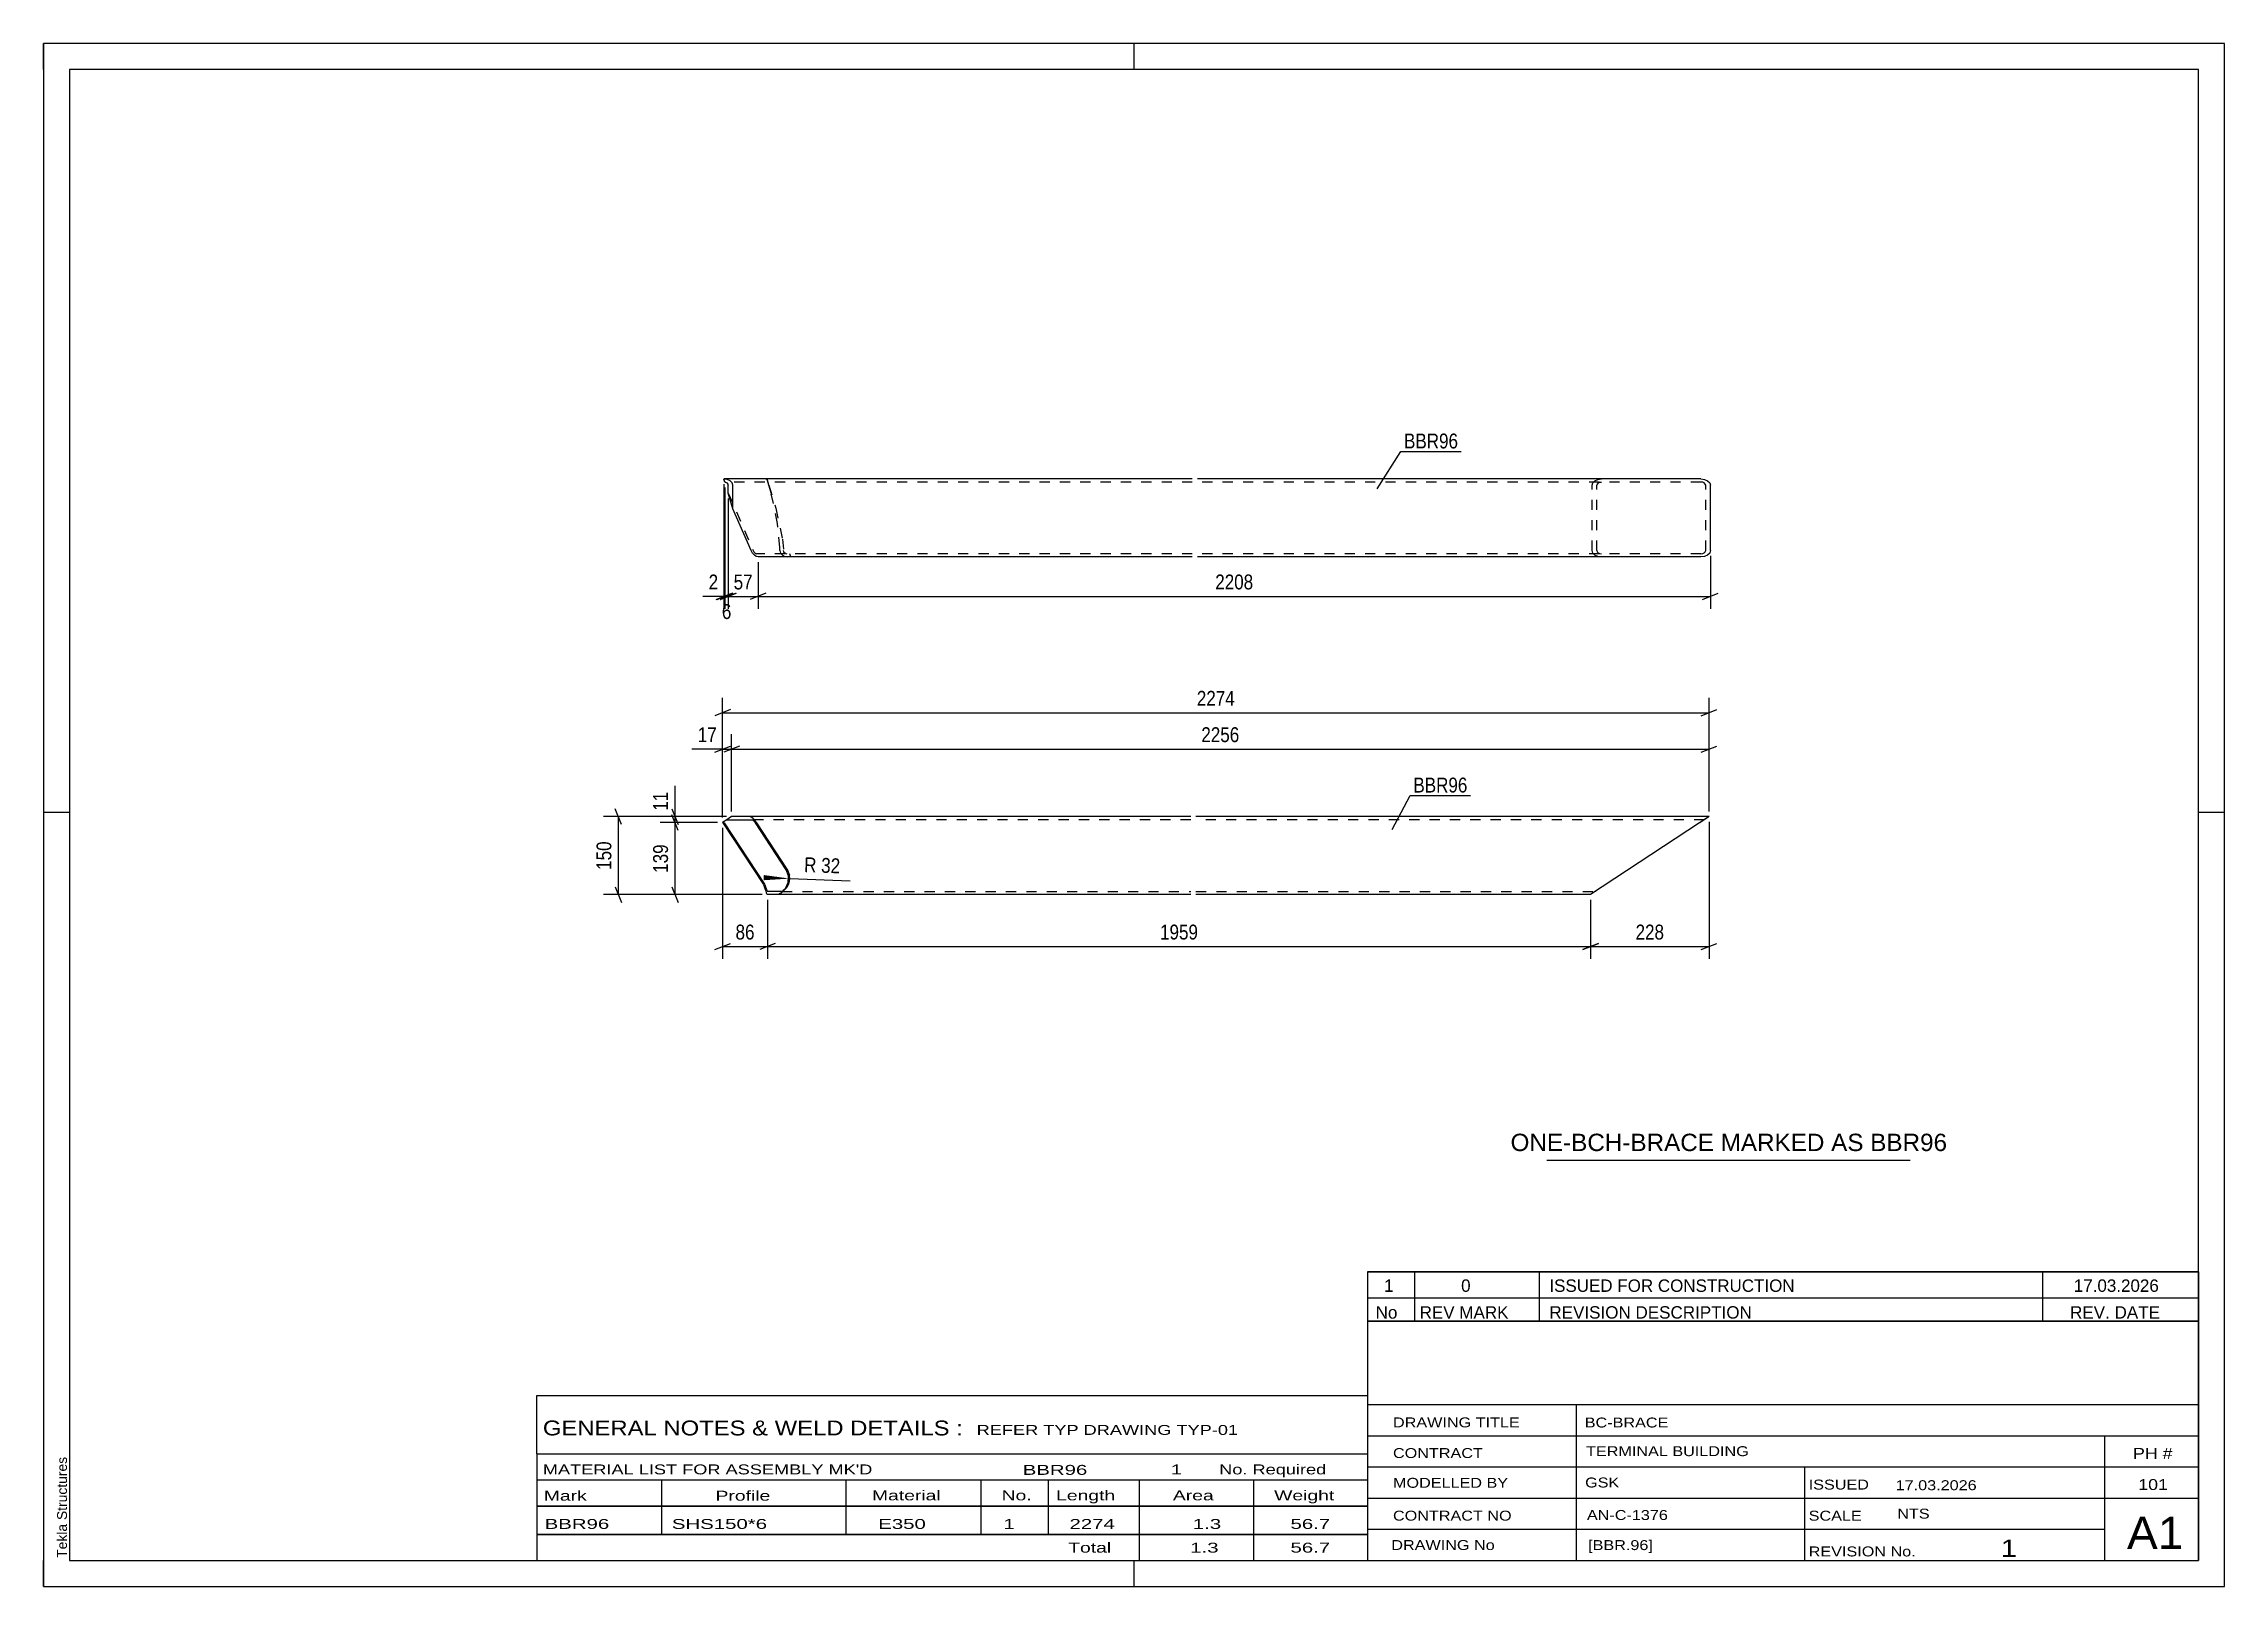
# Model space of a CAD drawing. Header units: millimetres. Extents: x 0 to 420, y 0 to 297.
import ezdxf

# ---------------------------------------------------------------- set-up
doc = ezdxf.new("R2010")
doc.units = ezdxf.units.MM
doc.linetypes.add('DXK_LINE_DOT2', pattern=[3.9198, 1.9599, -1.9599])
doc.styles.add('Arial', font='ARIAL.TTF', dxfattribs={"height": 0.2})
doc.styles.add('Arial Narrow', font='ARIALN.TTF', dxfattribs={"height": 0.2})

# ---------------------------------------------------------------- blocks, each defined once
blk = doc.blocks.new('Unknown-580639022-1162')
at = {"color": 5, "linetype": 'Continuous'}
for p, q in [((420, 297), (0, 297)), ((0, 297), (0, 0)), ((0, 292), (0, 297)), ((210, 292), (210, 297)), ((420, 0), (420, 297)), ((415, 292), (5, 292)), ((5, 292), (5, 5)), ((415, 5), (415, 292)), ((5, 149), (0, 149)), ((420, 149), (415, 149)), ((0, 0), (0, 5)), ((5, 5), (415, 5)), ((210, 0), (210, 5)), ((0, 0), (420, 0))]:
    blk.add_line(p, q, dxfattribs=at)
at = {"color": 174, "linetype": 'Continuous', "style": 'Arial'}
blk.add_text('Tekla Structures', height=1.9102, rotation=90, dxfattribs=at).set_placement((4.5, 5.5))
blk = doc.blocks.new('Part-580639022-1309 - 1303')
at = {"color": 2, "linetype": 'Continuous'}
for p, q in [((131.6, 147.58), (130.77, 147.04)), ((130.77, 147.04), (130.8, 146.98)), ((131.06, 146.98), (130.96, 147.16)), ((132.51, 148.18), (131.6, 147.58)), ((131.6, 147.58), (136.42, 147.58)), ((220.94, 148.18), (132.51, 148.18)), ((136.29, 148.09), (136.03, 148.18)), ((136.63, 147.83), (136.29, 148.09)), ((136.42, 147.58), (136.55, 147.54)), ((136.55, 147.54), (136.72, 147.41)), ((137, 147.44), (136.63, 147.83)), ((136.72, 147.41), (136.9, 147.21)), ((136.9, 147.21), (137.08, 146.98)), ((137.34, 146.98), (137, 147.44)), ((320.75, 148.18), (221.94, 148.18)), ((320.75, 148.18), (318.92, 146.98)), ((130.8, 146.98), (138.62, 135.09)), ((131.06, 146.98), (138.81, 135.21)), ((143, 137.97), (137.08, 146.98)), ((143.19, 138.09), (137.34, 146.98)), ((318.92, 146.98), (297.94, 133.18)), ((138.62, 135.09), (138.9, 134.38)), ((138.81, 135.21), (139.13, 134.38)), ((142.89, 134.38), (143.41, 135.53)), ((143.05, 134.47), (142.97, 134.38)), ((143.46, 136.81), (143, 137.97)), ((143.19, 138.09), (143.64, 136.93)), ((143.41, 135.53), (143.46, 136.81)), ((138.9, 134.38), (139.11, 133.92)), ((139.11, 133.92), (139.17, 133.53)), ((139.24, 134.15), (139.13, 134.38)), ((139.17, 133.53), (139.28, 133.27)), ((139.24, 134.15), (139.29, 134.07)), ((139.41, 133.18), (139.28, 133.27)), ((139.29, 134.07), (139.31, 133.96)), ((139.37, 133.83), (139.31, 133.96)), ((139.43, 133.78), (139.37, 133.83)), ((220.94, 133.18), (139.41, 133.18)), ((142.23, 133.78), (139.43, 133.78)), ((141.95, 133.45), (141.55, 133.18)), ((141.95, 133.45), (142.05, 133.53)), ((142.05, 133.53), (142.48, 133.92)), ((142.23, 133.78), (142.3, 133.83)), ((142.45, 133.96), (142.3, 133.83)), ((142.67, 134.15), (142.45, 133.96)), ((142.48, 133.92), (142.97, 134.38)), ((142.67, 134.15), (142.87, 134.35)), ((142.87, 134.35), (142.89, 134.38)), ((297.94, 133.18), (221.94, 133.18))]:
    blk.add_line(p, q, dxfattribs=at)
at = {"color": 7, "linetype": 'DXK_LINE_DOT2'}
for p, q in [((130.96, 147.16), (131.03, 147.21)), ((220.94, 147.58), (136.42, 147.58)), ((319.84, 147.58), (221.94, 147.58)), ((320.61, 148.09), (318.92, 146.98)), ((142.33, 133.78), (142.23, 133.78)), ((142.23, 133.78), (220.94, 133.78)), ((221.94, 133.78), (298.86, 133.78)), ((298.86, 133.78), (298.93, 133.83))]:
    blk.add_line(p, q, dxfattribs=at)
at = {"color": 2, "linetype": 'Continuous'}
blk.add_arc((140.37, 136.41), 3.31, 324.0946, 9.0164, dxfattribs=at)
blk = doc.blocks.new('Part-580639022-1271 - 1253')
at = {"color": 2, "linetype": 'Continuous'}
for p, q in [((131.07, 213.19), (131.03, 213.18)), ((131.22, 212.56), (131.03, 213.18)), ((131.65, 213.1), (131.03, 213.18)), ((221.21, 213.19), (131.07, 213.19)), ((131.22, 212.56), (131.3, 212.55)), ((131.3, 212.55), (131.59, 212.42)), ((131.59, 212.42), (131.79, 212.22)), ((132.24, 212.84), (131.65, 213.1)), ((131.79, 212.22), (131.86, 211.99)), ((131.86, 210.46), (131.86, 211.99)), ((132.77, 207.46), (131.86, 210.46)), ((132.63, 212.45), (132.24, 212.84)), ((132.77, 211.99), (132.63, 212.45)), ((132.77, 207.46), (132.77, 211.99)), ((319.19, 213.19), (222.21, 213.19)), ((319.19, 213.19), (319.88, 213.1)), ((319.88, 213.1), (320.48, 212.84)), ((320.48, 212.84), (320.87, 212.45)), ((320.87, 212.45), (321.01, 211.99)), ((321.01, 199.39), (321.01, 211.99)), ((136.29, 199.39), (132.77, 207.46)), ((136.55, 198.93), (136.29, 199.39)), ((136.89, 198.54), (136.55, 198.93)), ((137.26, 198.28), (136.89, 198.54)), ((137.6, 198.19), (137.26, 198.28)), ((221.21, 198.19), (137.6, 198.19)), ((319.19, 198.19), (222.21, 198.19)), ((319.88, 198.28), (319.19, 198.19)), ((320.48, 198.54), (319.88, 198.28)), ((320.87, 198.93), (320.48, 198.54)), ((321.01, 199.39), (320.87, 198.93))]:
    blk.add_line(p, q, dxfattribs=at)
at = {"color": 7, "linetype": 'DXK_LINE_DOT2'}
for p, q in [((131.33, 212.59), (131.22, 212.56)), ((221.21, 212.59), (131.33, 212.59)), ((131.86, 210.46), (136.68, 199.39)), ((139.17, 213.19), (139.37, 213.1)), ((139.56, 212.49), (139.37, 213.1)), ((139.37, 213.1), (139.43, 212.84)), ((139.39, 212.59), (139.5, 212.55)), ((139.51, 212.55), (139.43, 212.84)), ((139.56, 212.49), (139.5, 212.55)), ((139.54, 212.45), (139.51, 212.55)), ((139.67, 211.99), (139.54, 212.45)), ((139.57, 212.45), (139.56, 212.49)), ((139.58, 212.42), (139.57, 212.45)), ((139.63, 212.22), (139.58, 212.42)), ((139.69, 211.99), (139.63, 212.22)), ((140.1, 210.55), (139.67, 211.99)), ((139.69, 211.99), (141.02, 207.55)), ((141.37, 204.61), (140.1, 210.55)), ((319.19, 212.59), (222.21, 212.59)), ((298.21, 211.99), (298.35, 212.45)), ((298.21, 199.39), (298.21, 211.99)), ((298.35, 212.45), (298.74, 212.84)), ((298.74, 212.84), (299.33, 213.1)), ((299.19, 212.22), (299.12, 211.99)), ((299.12, 199.39), (299.12, 211.99)), ((299.39, 212.42), (299.19, 212.22)), ((299.33, 213.1), (300.03, 213.19)), ((299.39, 212.42), (299.47, 212.45)), ((299.47, 212.45), (299.68, 212.55)), ((299.68, 212.55), (300.03, 212.59)), ((319.54, 212.55), (319.19, 212.59)), ((319.83, 212.42), (319.54, 212.55)), ((320.03, 212.22), (319.83, 212.42)), ((320.1, 211.99), (320.03, 212.22)), ((320.1, 199.39), (320.1, 211.99)), ((141.02, 207.55), (142.28, 201.61)), ((141.81, 200.01), (141.37, 204.61)), ((142.28, 201.61), (142.49, 199.39)), ((136.68, 199.39), (136.81, 199.16)), ((136.81, 199.16), (136.98, 198.97)), ((136.98, 198.97), (137.17, 198.84)), ((137.17, 198.84), (137.34, 198.79)), ((221.21, 198.79), (137.34, 198.79)), ((141.81, 199.39), (141.81, 200.01)), ((141.81, 199.39), (141.95, 198.93)), ((141.95, 198.93), (142.22, 198.67)), ((142.22, 198.67), (142.32, 198.54)), ((142.32, 198.54), (142.74, 198.28)), ((142.56, 199.16), (142.49, 199.39)), ((142.71, 198.97), (142.56, 199.16)), ((142.93, 198.84), (142.71, 198.97)), ((142.74, 198.28), (143.23, 198.19)), ((142.93, 198.84), (143.13, 198.8)), ((143.13, 198.8), (143.15, 198.79)), ((143.91, 198.19), (143.72, 198.79)), ((319.19, 198.79), (222.21, 198.79)), ((298.35, 198.93), (298.21, 199.39)), ((298.74, 198.54), (298.35, 198.93)), ((299.33, 198.28), (298.74, 198.54)), ((299.12, 199.39), (299.19, 199.16)), ((299.19, 199.16), (299.39, 198.97)), ((300.03, 198.19), (299.33, 198.28)), ((299.39, 198.97), (299.68, 198.84)), ((299.68, 198.84), (300.03, 198.79)), ((319.19, 198.79), (319.54, 198.84)), ((319.54, 198.84), (319.83, 198.97)), ((319.83, 198.97), (320.03, 199.16)), ((320.03, 199.16), (320.1, 199.39))]:
    blk.add_line(p, q, dxfattribs=at)
blk = doc.blocks.new('StraightDimension-580639022-2942 - 1303')
at = {"color": 7, "linetype": 'Continuous'}
for p, q in [((320.75, 147.18), (320.75, 120.78)), ((297.94, 132.18), (297.94, 120.78)), ((299.44, 123.78), (296.44, 122.58)), ((297.94, 123.18), (320.75, 123.18)), ((319.25, 122.58), (322.25, 123.78))]:
    blk.add_line(p, q, dxfattribs=at)
at = {"color": 0}
blk.add_wipeout([(312.69, 123.93), (312.69, 128.13), (306, 128.13), (306, 123.93)], dxfattribs=at)
at = {"color": 3, "style": 'Arial Narrow'}
blk.add_text('228', height=2.863, dxfattribs=at).set_placement((306.6, 124.53))
blk = doc.blocks.new('StraightDimension-580639022-1740 - 1303')
at = {"color": 7, "linetype": 'Continuous'}
for p, q in [((132.51, 149.18), (132.51, 164.03)), ((320.75, 149.18), (320.75, 164.03)), ((134.01, 161.78), (131.01, 160.58)), ((132.51, 161.18), (320.75, 161.18)), ((319.25, 160.58), (322.25, 161.78))]:
    blk.add_line(p, q, dxfattribs=at)
at = {"color": 0}
blk.add_wipeout([(230.88, 161.93), (230.88, 166.13), (222.37, 166.13), (222.37, 161.93)], dxfattribs=at)
at = {"color": 3, "style": 'Arial Narrow'}
blk.add_text('2256', height=2.863, dxfattribs=at).set_placement((222.97, 162.53))
blk = doc.blocks.new('StraightDimension-580639022-1722 - 1303')
at = {"color": 7, "linetype": 'Continuous'}
for p, q in [((131.51, 148.18), (118.75, 148.18)), ((129.77, 147.04), (118.75, 147.04)), ((121, 149.68), (122.2, 146.68)), ((122.2, 145.54), (121, 148.54)), ((121.6, 147.04), (121.6, 148.18))]:
    blk.add_line(p, q, dxfattribs=at)
at = {"color": 0}
blk.add_wipeout([(120.85, 153.56), (116.65, 153.56), (116.65, 148.71), (120.85, 148.71)], dxfattribs=at)
at = {"color": 7, "linetype": 'Continuous'}
blk.add_line((121.6, 148.18), (121.6, 154.09), dxfattribs=at)
blk.add_line((121.6, 148.18), (121.6, 154.09), dxfattribs=at)
at = {"color": 3, "style": 'Arial Narrow'}
blk.add_text('11', height=2.863, rotation=90.0002, dxfattribs=at).set_placement((120.25, 149.31))
blk = doc.blocks.new('StraightDimension-580639022-1723 - 1303')
at = {"color": 7, "linetype": 'Continuous'}
for p, q in [((129.77, 147.04), (118.75, 147.04)), ((122.2, 145.54), (121, 148.54)), ((121.6, 133.18), (121.6, 147.04)), ((121, 134.68), (122.2, 131.68)), ((138.41, 133.18), (118.75, 133.18))]:
    blk.add_line(p, q, dxfattribs=at)
at = {"color": 0}
blk.add_wipeout([(120.85, 143.45), (116.65, 143.45), (116.65, 136.77), (120.85, 136.77)], dxfattribs=at)
at = {"color": 3, "style": 'Arial Narrow'}
blk.add_text('139', height=2.863, rotation=90.0002, dxfattribs=at).set_placement((120.25, 137.37))
blk = doc.blocks.new('StraightDimension-580639022-1741 - 1303')
at = {"color": 7, "linetype": 'Continuous'}
for p, q in [((130.77, 148.04), (130.77, 164.03)), ((132.51, 149.18), (132.51, 164.03)), ((129.27, 160.58), (132.27, 161.78)), ((130.77, 161.18), (132.51, 161.18)), ((134.01, 161.78), (131.01, 160.58))]:
    blk.add_line(p, q, dxfattribs=at)
at = {"color": 0}
blk.add_wipeout([(130.24, 161.93), (130.24, 166.13), (125.39, 166.13), (125.39, 161.93)], dxfattribs=at)
at = {"color": 7, "linetype": 'Continuous'}
blk.add_line((130.77, 161.18), (124.86, 161.18), dxfattribs=at)
blk.add_line((130.77, 161.18), (124.86, 161.18), dxfattribs=at)
at = {"color": 3, "style": 'Arial Narrow'}
blk.add_text('17', height=2.863, dxfattribs=at).set_placement((125.99, 162.53))
blk = doc.blocks.new('StraightDimension-580639022-1766 - 1303')
at = {"color": 7, "linetype": 'Continuous'}
for p, q in [((132.27, 168.78), (129.27, 167.58)), ((130.77, 148.04), (130.77, 171.03)), ((130.77, 168.18), (320.75, 168.18)), ((319.25, 167.58), (322.25, 168.78)), ((320.75, 149.18), (320.75, 171.03))]:
    blk.add_line(p, q, dxfattribs=at)
at = {"color": 0}
blk.add_wipeout([(230.01, 168.93), (230.01, 173.13), (221.5, 173.13), (221.5, 168.93)], dxfattribs=at)
at = {"color": 3, "style": 'Arial Narrow'}
blk.add_text('2274', height=2.863, dxfattribs=at).set_placement((222.1, 169.53))
blk = doc.blocks.new('StraightDimension-580639022-2224 - 1303')
at = {"color": 7, "linetype": 'Continuous'}
for p, q in [((131.51, 148.18), (107.84, 148.18)), ((111.29, 146.68), (110.09, 149.68)), ((110.69, 133.18), (110.69, 148.18)), ((110.09, 134.68), (111.29, 131.68)), ((138.41, 133.18), (107.84, 133.18))]:
    blk.add_line(p, q, dxfattribs=at)
at = {"color": 0}
blk.add_wipeout([(109.94, 144.02), (105.74, 144.02), (105.74, 137.34), (109.94, 137.34)], dxfattribs=at)
at = {"color": 3, "style": 'Arial Narrow'}
blk.add_text('150', height=2.863, rotation=90.0002, dxfattribs=at).set_placement((109.34, 137.94))
blk = doc.blocks.new('StraightDimension-580639022-2943 - 1303')
at = {"color": 7, "linetype": 'Continuous'}
for p, q in [((139.41, 132.18), (139.41, 120.78)), ((297.94, 132.18), (297.94, 120.78)), ((140.91, 123.78), (137.91, 122.58)), ((139.41, 123.18), (297.94, 123.18)), ((296.44, 122.58), (299.44, 123.78))]:
    blk.add_line(p, q, dxfattribs=at)
at = {"color": 0}
blk.add_wipeout([(222.93, 123.93), (222.93, 128.13), (214.42, 128.13), (214.42, 123.93)], dxfattribs=at)
at = {"color": 3, "style": 'Arial Narrow'}
blk.add_text('1959', height=2.863, dxfattribs=at).set_placement((215.02, 124.53))
blk = doc.blocks.new('StraightDimension-580639022-2944 - 1303')
at = {"color": 7, "linetype": 'Continuous'}
for p, q in [((130.77, 146.04), (130.77, 120.78)), ((139.41, 132.18), (139.41, 120.78)), ((129.27, 122.58), (132.27, 123.78)), ((130.77, 123.18), (139.41, 123.18)), ((140.91, 123.78), (137.91, 122.58))]:
    blk.add_line(p, q, dxfattribs=at)
at = {"color": 0}
blk.add_wipeout([(137.52, 123.93), (137.52, 128.13), (132.66, 128.13), (132.66, 123.93)], dxfattribs=at)
at = {"color": 3, "style": 'Arial Narrow'}
blk.add_text('86', height=2.863, dxfattribs=at).set_placement((133.26, 124.53))
blk = doc.blocks.new('RadiusDimension-580639022-3126 - 1303')
at = {"linetype": 'Continuous'}
blk.add_hatch(color=7, dxfattribs=at).paths.add_polyline_path([(138.71, 136.94), (143.69, 136.26), (138.67, 135.94)])
at = {"color": 7, "linetype": 'Continuous'}
blk.add_line((143.69, 136.26), (155.35, 135.84), dxfattribs=at)
blk.add_arc((140.51, 136.37), 3.18, 323.0922, 32.7502, dxfattribs=at)
at = {"color": 0}
blk.add_wipeout([(153.94, 136.64), (154.1, 140.83), (145.96, 141.13), (145.81, 136.93)], dxfattribs=at)
at = {"color": 3, "style": 'Arial Narrow'}
blk.add_text('R 32', height=2.863, rotation=-2.0798, dxfattribs=at).set_placement((146.43, 137.51))
blk = doc.blocks.new('StraightDimension-580639022-2347 - 1253')
at = {"color": 7, "linetype": 'Continuous'}
for p, q in [((321.01, 198.39), (321.01, 188.18)), ((137.6, 197.19), (137.6, 188.18)), ((139.1, 191.18), (136.1, 189.98)), ((137.6, 190.58), (321.01, 190.58)), ((319.51, 189.98), (322.51, 191.18))]:
    blk.add_line(p, q, dxfattribs=at)
at = {"color": 0}
blk.add_wipeout([(233.56, 191.33), (233.56, 195.53), (225.05, 195.53), (225.05, 191.33)], dxfattribs=at)
at = {"color": 3, "style": 'Arial Narrow'}
blk.add_text('2208', height=2.863, dxfattribs=at).set_placement((225.65, 191.93))
blk = doc.blocks.new('StraightDimension-580639022-2349 - 1253')
at = {"color": 7, "linetype": 'Continuous'}
for p, q in [((131.22, 211.56), (131.22, 187.73)), ((131.86, 209.46), (131.86, 187.73)), ((129.72, 189.98), (132.72, 191.18)), ((133.36, 191.18), (130.36, 189.98)), ((131.22, 190.58), (131.86, 190.58))]:
    blk.add_line(p, q, dxfattribs=at)
at = {"color": 0}
blk.add_wipeout([(133.06, 185.63), (133.06, 189.83), (130.03, 189.83), (130.03, 185.63)], dxfattribs=at)
at = {"color": 3, "style": 'Arial Narrow'}
blk.add_text('6', height=2.86, dxfattribs=at).set_placement((130.63, 186.23))
blk = doc.blocks.new('StraightDimension-580639022-2348 - 1253')
at = {"color": 7, "linetype": 'Continuous'}
for p, q in [((131.86, 209.46), (131.86, 188.18)), ((137.6, 197.19), (137.6, 188.18)), ((130.36, 189.98), (133.36, 191.18)), ((131.86, 190.58), (137.6, 190.58)), ((139.1, 191.18), (136.1, 189.98))]:
    blk.add_line(p, q, dxfattribs=at)
at = {"color": 0}
blk.add_wipeout([(137.16, 191.33), (137.16, 195.53), (132.3, 195.53), (132.3, 191.33)], dxfattribs=at)
at = {"color": 3, "style": 'Arial Narrow'}
blk.add_text('57', height=2.863, dxfattribs=at).set_placement((132.9, 191.93))
blk = doc.blocks.new('StraightDimension-580639022-2350 - 1253')
at = {"color": 7, "linetype": 'Continuous'}
for p, q in [((131.03, 212.18), (131.03, 188.18)), ((131.22, 211.56), (131.22, 188.18)), ((129.53, 189.98), (132.53, 191.18)), ((132.72, 191.18), (129.72, 189.98)), ((131.03, 190.58), (131.22, 190.58))]:
    blk.add_line(p, q, dxfattribs=at)
at = {"color": 0}
blk.add_wipeout([(130.51, 191.33), (130.51, 195.53), (127.48, 195.53), (127.48, 191.33)], dxfattribs=at)
at = {"color": 7, "linetype": 'Continuous'}
blk.add_line((131.03, 190.58), (126.95, 190.58), dxfattribs=at)
blk.add_line((131.03, 190.58), (126.95, 190.58), dxfattribs=at)
at = {"color": 3, "style": 'Arial Narrow'}
blk.add_text('2', height=2.86, dxfattribs=at).set_placement((128.08, 191.93))
blk = doc.blocks.new('Unknown-580639022-3234')
at = {"color": 7, "linetype": 'Continuous'}
for p, q in [((95, 36.75), (255, 36.75)), ((95, 25.5), (95, 36.75)), ((255, 36.75), (255, 25.5)), ((95, 25.5), (255, 25.5)), ((95, 25.5), (95, 20.5)), ((255, 25.5), (255, 20.5)), ((95, 20.5), (255, 20.5)), ((95, 20.5), (95, 15.5)), ((119, 20.5), (119, 15.5)), ((154.5, 20.5), (154.5, 15.5)), ((180.5, 20.5), (180.5, 15.5)), ((193.5, 20.5), (193.5, 15.5)), ((211, 20.5), (211, 15.5)), ((233, 20.5), (233, 15.5)), ((255, 20.5), (255, 15.5)), ((95, 15.5), (255, 15.5)), ((95, 15.45), (95, 10.05)), ((95, 15.45), (255, 15.45)), ((119, 15.5), (119, 10)), ((154.5, 15.5), (154.5, 10)), ((180.5, 15.5), (180.5, 10)), ((193.5, 15.5), (193.5, 10)), ((211, 15.5), (211, 10)), ((233, 15.5), (233, 10)), ((255, 15.45), (255, 10.05)), ((95, 10.05), (255, 10.05)), ((95, 10), (255, 10)), ((95, 10), (95, 5)), ((211, 10), (211, 5)), ((233, 10), (233, 5)), ((255, 10), (255, 5)), ((95, 5), (255, 5))]:
    blk.add_line(p, q, dxfattribs=at)
at = {"color": 7, "style": 'Arial Narrow'}
for s, height, width, p in [('GENERAL NOTES & WELD DETAILS :', 2.8633, 1.4, (96.15, 29.06)), ('REFER TYP DRAWING TYP-01', 1.9089, 1.6, (179.7, 29.16)), ("MATERIAL LIST FOR ASSEMBLY MK'D", 1.9089, 1.6, (96.15, 21.56)), ('BBR96', 1.909, 1.794707, (188.57, 21.47)), ('1', 1.91, 1.794707, (217.08, 21.56)), ('No. Required', 1.9089, 1.6, (226.41, 21.56)), ('Mark', 1.909, 1.7, (96.34, 16.5)), ('Profile', 1.909, 1.7, (129.41, 16.5)), ('Material', 1.909, 1.7, (159.54, 16.56)), ('No.', 1.909, 1.7, (184.5, 16.56)), ('Length', 1.909, 1.7, (195, 16.56)), ('Area', 1.909, 1.7, (217.5, 16.56)), ('Weight', 1.909, 1.7, (237, 16.56))]:
    blk.add_text(s, height=height, dxfattribs=dict(at, width=width)).set_placement(p)
at = {"color": 7, "linetype": 'Continuous', "style": 'Arial Narrow'}
for s, height, width, p in [('BBR96', 1.909, 1.794707, (96.5, 11.06)), ('SHS150*6', 1.909, 1.794707, (121, 11.06)), ('E350', 1.909, 1.794707, (160.74, 11.06)), ('1', 1.91, 1.794707, (184.86, 11.06)), ('2274', 1.909, 1.794707, (197.58, 11.06)), ('1.3', 1.909, 1.794707, (221.32, 11.06)), ('56.7', 1.909, 1.794707, (240.14, 11.06)), ('Total', 1.909, 1.7, (197.33, 6.5)), ('1.3', 1.909, 1.794707, (220.83, 6.5)), ('56.7', 1.909, 1.794707, (240.14, 6.5))]:
    blk.add_text(s, height=height, dxfattribs=dict(at, width=width)).set_placement(p)
blk = doc.blocks.new('Unknown-580639022-3232')
at = {"color": 7, "linetype": 'Continuous'}
for p, q in [((255, 51.05), (255, 5)), ((255, 51.05), (415, 51.05)), ((415, 51), (415, 5)), ((255, 35), (415, 35)), ((295.14, 35), (295.14, 5)), ((255, 29), (415, 29)), ((397, 5.05), (397, 29.05)), ((255, 23), (415, 23)), ((339.14, 23), (339.14, 5)), ((255, 17), (415, 17)), ((255, 11), (397, 11)), ((255, 5), (415, 5))]:
    blk.add_line(p, q, dxfattribs=at)
at = {"color": 7, "style": 'Arial Narrow'}
for s, height, width, p in [('DRAWING TITLE', 1.9089, 1.425378, (259.88, 30.61)), ('BC-BRACE', 1.909, 1.425378, (296.81, 30.59)), ('CONTRACT', 1.909, 1.425378, (259.88, 24.71)), ('TERMINAL BUILDING', 1.9089, 1.425378, (297.06, 25.07)), ('MODELLED BY', 1.9089, 1.425378, (259.88, 18.98)), ('GSK', 1.909, 1.425378, (296.88, 19.04)), ('ISSUED', 1.909, 1.425378, (339.94, 18.64)), ('17.03.2026', 1.909, 1.425378, (356.69, 18.52)), ('CONTRACT NO', 1.9089, 1.425378, (259.88, 12.66)), ('AN-C-1376', 1.909, 1.425378, (297.23, 12.78)), ('SCALE', 1.909, 1.425378, (339.94, 12.65)), ('A1', 6.204, 1.25, (401.24, 7.2)), ('DRAWING No', 1.909, 1.425378, (259.56, 7)), ('[BBR.96]', 1.909, 1.425378, (297.46, 6.99)), ('1', 3.34, 1.5, (376.91, 5.68)), ('REVISION No.', 1.9089, 1.425378, (339.94, 5.77))]:
    blk.add_text(s, height=height, dxfattribs=dict(at, width=width)).set_placement(p)
at = {"color": 7, "linetype": 'Continuous', "style": 'Arial Narrow'}
for s, height, width, p in [('PH #', 2.1, 1.42538, (402.4, 24.55)), ('101', 2.1, 1.42538, (403.41, 18.55)), ('NTS', 1.909, 1.425378, (357, 13.05))]:
    blk.add_text(s, height=height, dxfattribs=dict(at, width=width)).set_placement(p)
blk = doc.blocks.new('Unknown-580639022-3233')
at = {"color": 7, "linetype": 'Continuous'}
for p, q in [((255, 60.55), (415, 60.55)), ((415, 60.55), (255, 60.55)), ((255, 60.55), (255, 55.55)), ((264, 60.55), (264, 55.55)), ((288, 60.55), (288, 55.55)), ((385, 60.55), (385, 55.55)), ((415, 60.55), (415, 55.55)), ((255, 55.55), (415, 55.55)), ((255, 55.55), (255, 51.05)), ((255, 55.55), (415, 55.55)), ((264, 55.55), (264, 51.05)), ((288, 55.55), (288, 51.05)), ((385, 55.55), (385, 51.05)), ((415, 55.55), (415, 51.05)), ((415, 51.05), (255, 51.05))]:
    blk.add_line(p, q, dxfattribs=at)
at = {"color": 7, "linetype": 'Continuous', "style": 'Arial Narrow'}
for s, height, width, p in [('1', 2.39, 1.196471, (258.16, 56.7)), ('0', 2.39, 1.196471, (273, 56.7)), ('ISSUED FOR CONSTRUCTION', 2.3861, 1.196471, (290, 56.7)), ('17.03.2026', 2.386, 1.196471, (391, 56.7)), ('No', 2.386, 1.2, (256.54, 51.55)), ('REV MARK', 2.386, 1.2, (265, 51.55)), ('REVISION DESCRIPTION', 2.3861, 1.2, (290, 51.55)), ('REV. DATE', 2.386, 1.2, (390.28, 51.55))]:
    blk.add_text(s, height=height, dxfattribs=dict(at, width=width)).set_placement(p)
blk = doc.blocks.new('Unknown-580639022-3235')
at = {"color": 7, "linetype": 'Continuous'}
blk.add_line((289.5, 82.05), (359.5, 82.05), dxfattribs=at)
at = {"color": 7, "style": 'Arial'}
blk.add_text('ONE-BCH-BRACE MARKED AS BBR96', height=3.3428, dxfattribs=at).set_placement((282.52, 83.8))
blk = doc.blocks.new('Mark-580639022-1305 - 1303')
at = {"color": 0}
blk.add_wipeout([(274.22, 152.83), (274.22, 155.83), (263.81, 155.83), (263.81, 152.83)], dxfattribs=at)
blk.add_wipeout([(274.22, 152.83), (274.22, 155.83), (263.81, 155.83), (263.81, 152.83)], dxfattribs=at)
at = {"color": 30, "linetype": 'Continuous'}
for p, q in [((259.75, 145.71), (263.21, 152.23)), ((263.21, 152.23), (274.82, 152.23))]:
    blk.add_line(p, q, dxfattribs=at)
at = {"color": 3, "style": 'Arial Narrow'}
blk.add_text('BBR96', height=2.863, dxfattribs=at).set_placement((263.81, 152.83))
blk = doc.blocks.new('Mark-580639022-1266 - 1253')
at = {"color": 0}
blk.add_wipeout([(272.42, 219.07), (272.42, 222.07), (262.01, 222.07), (262.01, 219.07)], dxfattribs=at)
blk.add_wipeout([(272.42, 219.07), (272.42, 222.07), (262.01, 222.07), (262.01, 219.07)], dxfattribs=at)
at = {"color": 30, "linetype": 'Continuous'}
for p, q in [((256.85, 211.32), (261.41, 218.47)), ((261.41, 218.47), (273.02, 218.47))]:
    blk.add_line(p, q, dxfattribs=at)
at = {"color": 3, "style": 'Arial Narrow'}
blk.add_text('BBR96', height=2.863, dxfattribs=at).set_placement((262.01, 219.07))

msp = doc.modelspace()

# ---------------------------------------------------------------- block references
for name in ['Unknown-580639022-1162', 'Part-580639022-1271 - 1253', 'Part-580639022-1309 - 1303', 'Unknown-580639022-3235', 'Unknown-580639022-3233', 'Unknown-580639022-3232', 'Unknown-580639022-3234']:
    msp.add_blockref(name, (0, 0))

# ---------------------------------------------------------------- next in the draw order: block references
for name in ['Mark-580639022-1266 - 1253', 'StraightDimension-580639022-2349 - 1253', 'StraightDimension-580639022-2347 - 1253', 'StraightDimension-580639022-2942 - 1303']:
    msp.add_blockref(name, (0, 0))

# ---------------------------------------------------------------- next in the draw order: block references
for name in ['StraightDimension-580639022-2348 - 1253', 'StraightDimension-580639022-1740 - 1303']:
    msp.add_blockref(name, (0, 0))

# ---------------------------------------------------------------- next in the draw order: block references
for name in ['StraightDimension-580639022-2350 - 1253', 'StraightDimension-580639022-1722 - 1303']:
    msp.add_blockref(name, (0, 0))

# ---------------------------------------------------------------- next in the draw order: block references
msp.add_blockref('StraightDimension-580639022-1723 - 1303', (0, 0))

# ---------------------------------------------------------------- next in the draw order: block references
msp.add_blockref('StraightDimension-580639022-1741 - 1303', (0, 0))

# ---------------------------------------------------------------- next in the draw order: block references
msp.add_blockref('StraightDimension-580639022-1766 - 1303', (0, 0))

# ---------------------------------------------------------------- next in the draw order: block references
for name in ['Mark-580639022-1305 - 1303', 'StraightDimension-580639022-2224 - 1303']:
    msp.add_blockref(name, (0, 0))

# ---------------------------------------------------------------- next in the draw order: block references
msp.add_blockref('StraightDimension-580639022-2943 - 1303', (0, 0))

# ---------------------------------------------------------------- next in the draw order: block references
msp.add_blockref('StraightDimension-580639022-2944 - 1303', (0, 0))

# ---------------------------------------------------------------- next in the draw order: block references
msp.add_blockref('RadiusDimension-580639022-3126 - 1303', (0, 0))

doc.saveas('drawing.dxf')
